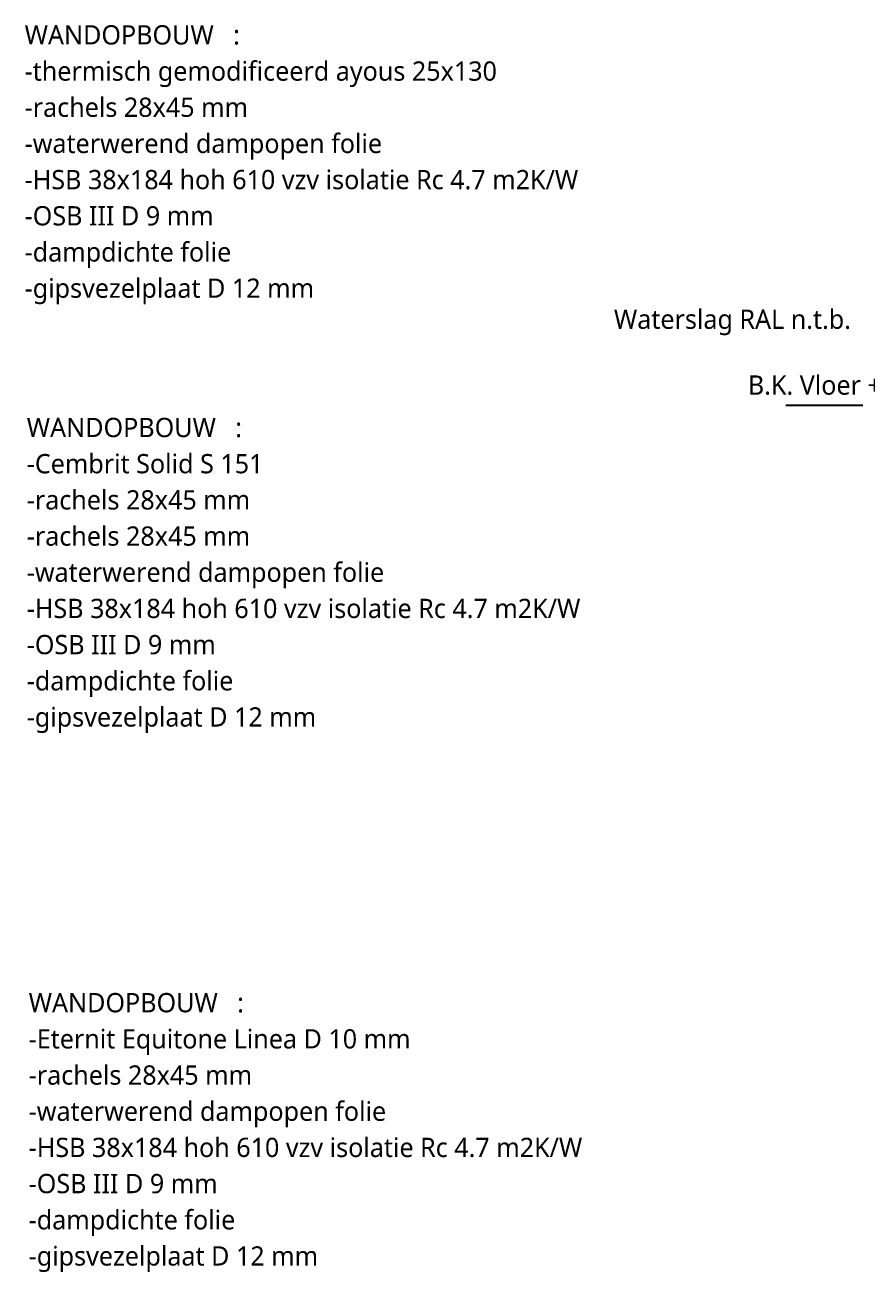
# Model space of a CAD drawing. Header units: millimetres. Extents: x 2927 to 18500, y -7154 to 6447.
# Drawn here: x 12917 to 13464, y -449 to 360 of the extents above; entities that cross this region are included whole.
import ezdxf

# ---------------------------------------------------------------- set-up
doc = ezdxf.new("R2010")
doc.units = ezdxf.units.MM
doc.layers.add('A-DETL', color=90, linetype='Continuous', lineweight=13)
doc.layers.add('G-ANNO-TEXT', color=231, linetype='Continuous', lineweight=13)
doc.styles.add('Segoe UI_3', font='segoeui.ttf', dxfattribs={"height": 12.5})
doc.styles.add('Segoe UI_B', font='segoeui.ttf', dxfattribs={"height": 12.5})

msp = doc.modelspace()

# ---------------------------------------------------------------- linework, layer by layer
at = {"layer": 'A-DETL', "lineweight": 25}
msp.add_line((13410.83, 113.28), (13460.83, 113.28), dxfattribs=at)

# ---------------------------------------------------------------- texts
at = {"layer": 'G-ANNO-TEXT', "color": 7, "char_height": 12.5, "attachment_point": 1}
for s, insert, width, style in [('WANDOPBOUW', (12917.01, 359.87), 163.9451, 'Segoe UI_B'), (':', (13052.28, 359.87), 4.4093, 'Segoe UI_3'), ('-thermisch gemodificeerd ayous 25x130 ', (12917.01, 336.39), 382.4049, 'Segoe UI_3'), ('-rachels 28x45 mm', (12917.01, 312.91), 178.3755, 'Segoe UI_3'), ('-waterwerend dampopen folie', (12917.01, 289.42), 284.5991, 'Segoe UI_3'), ('-HSB 38x184 hoh 610 vzv isolatie Rc 4.7 m2K/W', (12917.01, 265.94), 450.9492, 'Segoe UI_3'), ('-OSB III D 9 mm', (12917.01, 242.46), 151.9198, 'Segoe UI_3'), ('-dampdichte folie ', (12917.01, 218.98), 173.1645, 'Segoe UI_3'), ('-gipsvezelplaat D 12 mm', (12917.01, 195.5), 234.0927, 'Segoe UI_3'), ('Waterslag RAL n.t.b.', (13299.33, 175.34), 187.194, 'Segoe UI_3'), ('B.K. Vloer +844 P', (13386.26, 132.61), 161.9409, 'Segoe UI_3'), ('WANDOPBOUW', (12918.39, 105.07), 163.9451, 'Segoe UI_B'), (':', (13053.66, 105.07), 4.4093, 'Segoe UI_3'), ('-Cembrit Solid S 151', (12918.39, 81.59), 194.0084, 'Segoe UI_3'), ('-rachels 28x45 mm', (12918.39, 58.1), 178.3755, 'Segoe UI_3'), ('-rachels 28x45 mm', (12918.39, 34.62), 178.3755, 'Segoe UI_3'), ('-waterwerend dampopen folie', (12918.39, 11.14), 284.5991, 'Segoe UI_3'), ('-HSB 38x184 hoh 610 vzv isolatie Rc 4.7 m2K/W', (12918.39, -12.34), 450.9492, 'Segoe UI_3'), ('-OSB III D 9 mm', (12918.39, -35.82), 151.9198, 'Segoe UI_3'), ('-dampdichte folie ', (12918.39, -59.3), 173.1645, 'Segoe UI_3'), ('-gipsvezelplaat D 12 mm', (12918.39, -82.79), 234.0927, 'Segoe UI_3'), ('WANDOPBOUW', (12919.63, -268.21), 163.9451, 'Segoe UI_B'), (':', (13054.9, -268.21), 4.4093, 'Segoe UI_3'), ('-Eternit Equitone Linea D 10 mm', (12919.63, -291.69), 307.0463, 'Segoe UI_3'), ('-rachels 28x45 mm', (12919.63, -315.17), 178.3755, 'Segoe UI_3'), ('-waterwerend dampopen folie', (12919.63, -338.65), 284.5991, 'Segoe UI_3'), ('-HSB 38x184 hoh 610 vzv isolatie Rc 4.7 m2K/W', (12919.63, -362.13), 450.9492, 'Segoe UI_3'), ('-OSB III D 9 mm', (12919.63, -385.61), 151.9198, 'Segoe UI_3'), ('-dampdichte folie ', (12919.63, -409.1), 173.1645, 'Segoe UI_3'), ('-gipsvezelplaat D 12 mm', (12919.63, -432.58), 234.0927, 'Segoe UI_3')]:
    msp.add_mtext(s, dxfattribs=dict(at, insert=insert, width=width, style=style))

doc.saveas('drawing.dxf')
